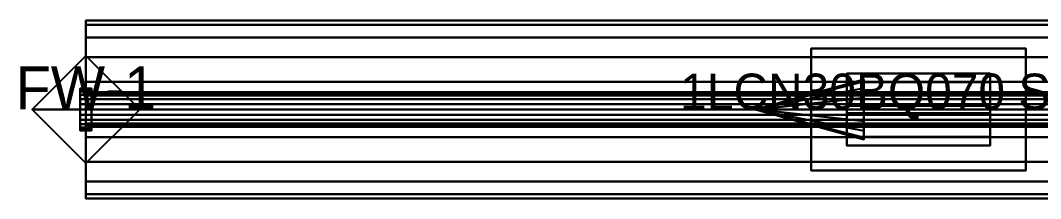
# Model space of a CAD drawing. Extents: x 91537 to 98524, y 82085 to 85415.
# Drawn here: x 91537 to 92960, y 82085 to 82333 of the extents above; entities that cross this region are included whole.
import ezdxf
from ezdxf.enums import TextEntityAlignment as Align

# ---------------------------------------------------------------- set-up
doc = ezdxf.new("R2010")
doc.units = 0
doc.header["$LTSCALE"] = 20
for name, color, linetype in [('CENTERLINE', 7, 'CONTINUOUS'), ('FLOW', 4, 'CONTINUOUS'), ('INSULATION', 254, 'CONTINUOUS'), ('LABELS', 7, 'CONTINUOUS'), ('PIPE-SPOOL1', 5, 'CONTINUOUS'), ('SUPPORTS', 2, 'CONTINUOUS'), ('TIE-IN', 6, 'CONTINUOUS'), ('WELDS-OPEN', 6, 'CONTINUOUS')]:
    doc.layers.add(name, color=color, linetype=linetype)

msp = doc.modelspace()

# ---------------------------------------------------------------- linework, layer by layer
at = {"layer": 'CENTERLINE'}
msp.add_polyline3d([(91628, 82209, 4450), (93450, 82209, 4450)], dxfattribs=at)
at = {"layer": 'FLOW'}
for points in [[(92713.8173, 82247.8029, 4660.2227), (92713.8173, 82251, 4644.15), (92563.8173, 82209.5, 4644.15), (92563.8173, 82209.4619, 4644.3413)], [(92713.8173, 82251, 4644.15), (92713.8173, 82247.8029, 4628.0773), (92563.8173, 82209.4619, 4643.9587), (92563.8173, 82209.5, 4644.15)], [(92713.8173, 82238.6985, 4673.8485), (92713.8173, 82247.8029, 4660.2227), (92563.8173, 82209.4619, 4644.3413), (92563.8173, 82209.3536, 4644.5036)], [(92713.8173, 82247.8029, 4628.0773), (92713.8173, 82238.6985, 4614.4515), (92563.8173, 82209.3536, 4643.7964), (92563.8173, 82209.4619, 4643.9587)], [(92713.8173, 82209, 4644.15), (92713.8173, 82251, 4644.15), (92713.8173, 82247.8029, 4660.2227)], [(92713.8173, 82209, 4644.15), (92713.8173, 82247.8029, 4628.0773), (92713.8173, 82251, 4644.15)], [(92713.8173, 82209, 4644.15), (92713.8173, 82247.8029, 4660.2227), (92713.8173, 82238.6985, 4673.8485)], [(92713.8173, 82209, 4644.15), (92713.8173, 82238.6985, 4614.4515), (92713.8173, 82247.8029, 4628.0773)], [(92713.8173, 82225.0727, 4682.9529), (92713.8173, 82238.6985, 4673.8485), (92563.8173, 82209.3536, 4644.5036), (92563.8173, 82209.1913, 4644.6119)], [(92713.8173, 82238.6985, 4614.4515), (92713.8173, 82225.0727, 4605.3471), (92563.8173, 82209.1913, 4643.6881), (92563.8173, 82209.3536, 4643.7964)], [(92713.8173, 82209, 4644.15), (92713.8173, 82238.6985, 4673.8485), (92713.8173, 82225.0727, 4682.9529)], [(92713.8173, 82209, 4644.15), (92713.8173, 82225.0727, 4605.3471), (92713.8173, 82238.6985, 4614.4515)], [(92713.8173, 82209, 4686.15), (92713.8173, 82225.0727, 4682.9529), (92563.8173, 82209.1913, 4644.6119), (92563.8173, 82209, 4644.65)], [(92713.8173, 82225.0727, 4605.3471), (92713.8173, 82209, 4602.15), (92563.8173, 82209, 4643.65), (92563.8173, 82209.1913, 4643.6881)], [(92713.8173, 82209, 4644.15), (92713.8173, 82225.0727, 4682.9529), (92713.8173, 82209, 4686.15)], [(92713.8173, 82209, 4644.15), (92713.8173, 82209, 4602.15), (92713.8173, 82225.0727, 4605.3471)], [(92563.8173, 82209, 4644.15), (92563.8173, 82209.4619, 4644.3413), (92563.8173, 82209.5, 4644.15)], [(92563.8173, 82209, 4644.15), (92563.8173, 82209.5, 4644.15), (92563.8173, 82209.4619, 4643.9587)], [(92563.8173, 82209, 4644.15), (92563.8173, 82209.3536, 4644.5036), (92563.8173, 82209.4619, 4644.3413)], [(92563.8173, 82209, 4644.15), (92563.8173, 82209.4619, 4643.9587), (92563.8173, 82209.3536, 4643.7964)], [(92563.8173, 82209, 4644.15), (92563.8173, 82209.1913, 4644.6119), (92563.8173, 82209.3536, 4644.5036)], [(92563.8173, 82209, 4644.15), (92563.8173, 82209.3536, 4643.7964), (92563.8173, 82209.1913, 4643.6881)], [(92563.8173, 82209, 4644.15), (92563.8173, 82209, 4644.65), (92563.8173, 82209.1913, 4644.6119)], [(92563.8173, 82209, 4644.15), (92563.8173, 82209.1913, 4643.6881), (92563.8173, 82209, 4643.65)], [(92713.8173, 82192.9273, 4682.9529), (92713.8173, 82209, 4686.15), (92563.8173, 82209, 4644.65), (92563.8173, 82208.8087, 4644.6119)], [(92713.8173, 82209, 4602.15), (92713.8173, 82192.9273, 4605.3471), (92563.8173, 82208.8087, 4643.6881), (92563.8173, 82209, 4643.65)], [(92563.8173, 82209, 4644.15), (92563.8173, 82208.5, 4644.15), (92563.8173, 82208.5381, 4644.3413)], [(92563.8173, 82209, 4644.15), (92563.8173, 82208.5381, 4644.3413), (92563.8173, 82208.6464, 4644.5036)], [(92563.8173, 82209, 4644.15), (92563.8173, 82208.6464, 4644.5036), (92563.8173, 82208.8087, 4644.6119)], [(92563.8173, 82209, 4644.15), (92563.8173, 82208.8087, 4644.6119), (92563.8173, 82209, 4644.65)], [(92563.8173, 82209, 4644.15), (92563.8173, 82209, 4643.65), (92563.8173, 82208.8087, 4643.6881)], [(92563.8173, 82209, 4644.15), (92563.8173, 82208.8087, 4643.6881), (92563.8173, 82208.6464, 4643.7964)], [(92563.8173, 82209, 4644.15), (92563.8173, 82208.6464, 4643.7964), (92563.8173, 82208.5381, 4643.9587)], [(92563.8173, 82209, 4644.15), (92563.8173, 82208.5381, 4643.9587), (92563.8173, 82208.5, 4644.15)], [(92713.8173, 82179.3015, 4673.8485), (92713.8173, 82192.9273, 4682.9529), (92563.8173, 82208.8087, 4644.6119), (92563.8173, 82208.6464, 4644.5036)], [(92713.8173, 82192.9273, 4605.3471), (92713.8173, 82179.3015, 4614.4515), (92563.8173, 82208.6464, 4643.7964), (92563.8173, 82208.8087, 4643.6881)], [(92713.8173, 82170.1971, 4660.2227), (92713.8173, 82179.3015, 4673.8485), (92563.8173, 82208.6464, 4644.5036), (92563.8173, 82208.5381, 4644.3413)], [(92713.8173, 82179.3015, 4614.4515), (92713.8173, 82170.1971, 4628.0773), (92563.8173, 82208.5381, 4643.9587), (92563.8173, 82208.6464, 4643.7964)], [(92713.8173, 82167, 4644.15), (92713.8173, 82170.1971, 4660.2227), (92563.8173, 82208.5381, 4644.3413), (92563.8173, 82208.5, 4644.15)], [(92713.8173, 82170.1971, 4628.0773), (92713.8173, 82167, 4644.15), (92563.8173, 82208.5, 4644.15), (92563.8173, 82208.5381, 4643.9587)], [(92713.8173, 82209, 4644.15), (92713.8173, 82170.1971, 4660.2227), (92713.8173, 82167, 4644.15)], [(92713.8173, 82209, 4644.15), (92713.8173, 82179.3015, 4673.8485), (92713.8173, 82170.1971, 4660.2227)], [(92713.8173, 82209, 4644.15), (92713.8173, 82192.9273, 4682.9529), (92713.8173, 82179.3015, 4673.8485)], [(92713.8173, 82209, 4644.15), (92713.8173, 82209, 4686.15), (92713.8173, 82192.9273, 4682.9529)], [(92713.8173, 82209, 4644.15), (92713.8173, 82192.9273, 4605.3471), (92713.8173, 82209, 4602.15)], [(92713.8173, 82209, 4644.15), (92713.8173, 82179.3015, 4614.4515), (92713.8173, 82192.9273, 4605.3471)], [(92713.8173, 82209, 4644.15), (92713.8173, 82170.1971, 4628.0773), (92713.8173, 82179.3015, 4614.4515)], [(92713.8173, 82209, 4644.15), (92713.8173, 82167, 4644.15), (92713.8173, 82170.1971, 4628.0773)]]:
    msp.add_3dface(points, dxfattribs=at)
at = {"layer": 'INSULATION'}
for points in [[(91628, 82333.15, 4450), (91628, 82327.0737, 4488.3645), (93446.1367, 82327.0104, 4488.3645), (93445.9379, 82333.0835, 4450)], [(91628, 82327.0737, 4411.6355), (91628, 82333.15, 4450), (93445.9379, 82333.0835, 4450), (93446.1367, 82327.0104, 4411.6355)], [(91628, 82327.0737, 4488.3645), (91628, 82309.4395, 4522.9735), (93446.7137, 82309.3857, 4522.9735), (93446.1367, 82327.0104, 4488.3645)], [(91628, 82309.4395, 4377.0265), (91628, 82327.0737, 4411.6355), (93446.1367, 82327.0104, 4411.6355), (93446.7137, 82309.3857, 4377.0265)], [(91628, 82309.4395, 4522.9735), (91628, 82281.9735, 4550.4395), (93447.6124, 82281.9345, 4550.4395), (93446.7137, 82309.3857, 4522.9735)], [(91628, 82281.9735, 4349.5605), (91628, 82309.4395, 4377.0265), (93446.7137, 82309.3857, 4377.0265), (93447.6124, 82281.9345, 4349.5605)], [(91628, 82281.9735, 4550.4395), (91628, 82247.3645, 4568.0737), (93448.7448, 82247.3439, 4568.0737), (93447.6124, 82281.9345, 4550.4395)], [(91628, 82247.3645, 4331.9263), (91628, 82281.9735, 4349.5605), (93447.6124, 82281.9345, 4349.5605), (93448.7448, 82247.3439, 4331.9263)], [(91628, 82247.3645, 4568.0737), (91628, 82209, 4574.15), (93450, 82209, 4574.15), (93448.7448, 82247.3439, 4568.0737)], [(91628, 82209, 4325.85), (91628, 82247.3645, 4331.9263), (93448.7448, 82247.3439, 4331.9263), (93450, 82209, 4325.85)], [(91628, 82209, 4574.15), (91628, 82170.6355, 4568.0737), (93451.2552, 82170.6561, 4568.0737), (93450, 82209, 4574.15)], [(91628, 82170.6355, 4331.9263), (91628, 82209, 4325.85), (93450, 82209, 4325.85), (93451.2552, 82170.6561, 4331.9263)], [(91628, 82170.6355, 4568.0737), (91628, 82136.0265, 4550.4395), (93452.3876, 82136.0655, 4550.4395), (93451.2552, 82170.6561, 4568.0737)], [(91628, 82136.0265, 4349.5605), (91628, 82170.6355, 4331.9263), (93451.2552, 82170.6561, 4331.9263), (93452.3876, 82136.0655, 4349.5605)], [(91628, 82136.0265, 4550.4395), (91628, 82108.5605, 4522.9735), (93453.2863, 82108.6143, 4522.9735), (93452.3876, 82136.0655, 4550.4395)], [(91628, 82108.5605, 4377.0265), (91628, 82136.0265, 4349.5605), (93452.3876, 82136.0655, 4349.5605), (93453.2863, 82108.6143, 4377.0265)], [(91628, 82108.5605, 4522.9735), (91628, 82090.9263, 4488.3645), (93453.8633, 82090.9896, 4488.3645), (93453.2863, 82108.6143, 4522.9735)], [(91628, 82090.9263, 4411.6355), (91628, 82108.5605, 4377.0265), (93453.2863, 82108.6143, 4377.0265), (93453.8633, 82090.9896, 4411.6355)], [(91628, 82090.9263, 4488.3645), (91628, 82084.85, 4450), (93454.0621, 82084.9165, 4450), (93453.8633, 82090.9896, 4488.3645)], [(91628, 82084.85, 4450), (91628, 82090.9263, 4411.6355), (93453.8633, 82090.9896, 4411.6355), (93454.0621, 82084.9165, 4450)]]:
    msp.add_3dface(points, dxfattribs=at)
at = {"layer": 'PIPE-SPOOL1'}
for points in [[(91628, 82233.15, 4450), (91628, 82231.968, 4457.4628), (93449.2485, 82231.9557, 4457.4628), (93449.2098, 82233.1371, 4450)], [(91628, 82231.968, 4442.5372), (91628, 82233.15, 4450), (93449.2098, 82233.1371, 4450), (93449.2485, 82231.9557, 4442.5372)], [(91628, 82231.968, 4457.4628), (91628, 82228.5378, 4464.195), (93449.3607, 82228.5273, 4464.195), (93449.2485, 82231.9557, 4457.4628)], [(91628, 82228.5378, 4435.805), (91628, 82231.968, 4442.5372), (93449.2485, 82231.9557, 4442.5372), (93449.3607, 82228.5273, 4435.805)], [(91628, 82228.5378, 4464.195), (91628, 82223.195, 4469.5378), (93449.5356, 82223.1874, 4469.5378), (93449.3607, 82228.5273, 4464.195)], [(91628, 82223.195, 4430.4622), (91628, 82228.5378, 4435.805), (93449.3607, 82228.5273, 4435.805), (93449.5356, 82223.1874, 4430.4622)], [(91628, 82223.195, 4469.5378), (91628, 82216.4628, 4472.968), (93449.7558, 82216.4588, 4472.968), (93449.5356, 82223.1874, 4469.5378)], [(91628, 82216.4628, 4427.032), (91628, 82223.195, 4430.4622), (93449.5356, 82223.1874, 4430.4622), (93449.7558, 82216.4588, 4427.032)], [(91628, 82216.4628, 4472.968), (91628, 82209, 4474.15), (93450, 82209, 4474.15), (93449.7558, 82216.4588, 4472.968)], [(91628, 82209, 4425.85), (91628, 82216.4628, 4427.032), (93449.7558, 82216.4588, 4427.032), (93450, 82209, 4425.85)], [(91628, 82209, 4474.15), (91628, 82201.5372, 4472.968), (93450.2442, 82201.5412, 4472.968), (93450, 82209, 4474.15)], [(91628, 82201.5372, 4427.032), (91628, 82209, 4425.85), (93450, 82209, 4425.85), (93450.2442, 82201.5412, 4427.032)], [(91628, 82201.5372, 4472.968), (91628, 82194.805, 4469.5378), (93450.4644, 82194.8126, 4469.5378), (93450.2442, 82201.5412, 4472.968)], [(91628, 82194.805, 4430.4622), (91628, 82201.5372, 4427.032), (93450.2442, 82201.5412, 4427.032), (93450.4644, 82194.8126, 4430.4622)], [(91628, 82194.805, 4469.5378), (91628, 82189.4622, 4464.195), (93450.6393, 82189.4727, 4464.195), (93450.4644, 82194.8126, 4469.5378)], [(91628, 82189.4622, 4435.805), (91628, 82194.805, 4430.4622), (93450.4644, 82194.8126, 4430.4622), (93450.6393, 82189.4727, 4435.805)], [(91628, 82189.4622, 4464.195), (91628, 82186.032, 4457.4628), (93450.7515, 82186.0443, 4457.4628), (93450.6393, 82189.4727, 4464.195)], [(91628, 82186.032, 4442.5372), (91628, 82189.4622, 4435.805), (93450.6393, 82189.4727, 4435.805), (93450.7515, 82186.0443, 4442.5372)], [(91628, 82186.032, 4457.4628), (91628, 82184.85, 4450), (93450.7902, 82184.8629, 4450), (93450.7515, 82186.0443, 4457.4628)], [(91628, 82184.85, 4450), (91628, 82186.032, 4442.5372), (93450.7515, 82186.0443, 4442.5372), (93450.7902, 82184.8629, 4450)]]:
    msp.add_3dface(points, dxfattribs=at)
at = {"layer": 'SUPPORTS'}
for points in [[(92640, 82124, 4256.85), (92640, 82124, 4272.85), (92640, 82294, 4272.85), (92640, 82294, 4256.85)], [(92640, 82294, 4256.85), (92640, 82294, 4272.85), (92940, 82294, 4272.85), (92940, 82294, 4256.85)], [(92640, 82124, 4272.85), (92940, 82124, 4272.85), (92940, 82294, 4272.85), (92640, 82294, 4272.85)], [(92640, 82124, 4256.85), (92640, 82294, 4256.85), (92940, 82294, 4256.85), (92940, 82124, 4256.85)], [(92940, 82124, 4256.85), (92940, 82294, 4256.85), (92940, 82294, 4272.85), (92940, 82124, 4272.85)], [(92690, 82159, 4272.85), (92690, 82159, 4282.85), (92690, 82259, 4282.85), (92690, 82259, 4272.85)], [(92690, 82259, 4272.85), (92690, 82259, 4282.85), (92890, 82259, 4282.85), (92890, 82259, 4272.85)], [(92690, 82159, 4282.85), (92890, 82159, 4282.85), (92890, 82259, 4282.85), (92690, 82259, 4282.85)], [(92690, 82159, 4272.85), (92690, 82259, 4272.85), (92890, 82259, 4272.85), (92890, 82159, 4272.85)], [(92890, 82159, 4272.85), (92890, 82259, 4272.85), (92890, 82259, 4282.85), (92890, 82159, 4282.85)], [(92690, 82171, 4417.85), (92690, 82171, 4425.85), (92690, 82247, 4425.85), (92690, 82247, 4417.85)], [(92690, 82247, 4417.85), (92690, 82247, 4425.85), (92890, 82247, 4425.85), (92890, 82247, 4417.85)], [(92690, 82171, 4425.85), (92890, 82171, 4425.85), (92890, 82247, 4425.85), (92690, 82247, 4425.85)], [(92690, 82171, 4417.85), (92690, 82247, 4417.85), (92890, 82247, 4417.85), (92890, 82171, 4417.85)], [(92890, 82171, 4417.85), (92890, 82247, 4417.85), (92890, 82247, 4425.85), (92890, 82171, 4425.85)], [(92690, 82204, 4282.85), (92690, 82204, 4417.85), (92690, 82214, 4417.85), (92690, 82214, 4282.85)], [(92690, 82214, 4282.85), (92690, 82214, 4417.85), (92890, 82214, 4417.85), (92890, 82214, 4282.85)], [(92690, 82204, 4417.85), (92890, 82204, 4417.85), (92890, 82214, 4417.85), (92690, 82214, 4417.85)], [(92690, 82204, 4282.85), (92690, 82214, 4282.85), (92890, 82214, 4282.85), (92890, 82204, 4282.85)], [(92690, 82204, 4282.85), (92890, 82204, 4282.85), (92890, 82204, 4417.85), (92690, 82204, 4417.85)], [(92890, 82204, 4282.85), (92890, 82214, 4282.85), (92890, 82214, 4417.85), (92890, 82204, 4417.85)], [(92690, 82171, 4417.85), (92890, 82171, 4417.85), (92890, 82171, 4425.85), (92690, 82171, 4425.85)], [(92690, 82159, 4272.85), (92890, 82159, 4272.85), (92890, 82159, 4282.85), (92690, 82159, 4282.85)], [(92640, 82124, 4256.85), (92940, 82124, 4256.85), (92940, 82124, 4272.85), (92640, 82124, 4272.85)]]:
    msp.add_3dface(points, dxfattribs=at)
at = {"layer": 'TIE-IN'}
for points in [[(91628, 82284, 4450), (91553, 82209, 4450), (91628, 82209, 4525)], [(91553, 82209, 4450), (91628, 82284, 4450), (91628, 82209, 4375)], [(91703, 82209, 4450), (91628, 82284, 4450), (91628, 82209, 4525)], [(91628, 82284, 4450), (91703, 82209, 4450), (91628, 82209, 4375)], [(91553, 82209, 4450), (91628, 82134, 4450), (91628, 82209, 4525)], [(91628, 82134, 4450), (91553, 82209, 4450), (91628, 82209, 4375)], [(91628, 82134, 4450), (91703, 82209, 4450), (91628, 82209, 4525)], [(91703, 82209, 4450), (91628, 82134, 4450), (91628, 82209, 4375)]]:
    msp.add_3dface(points, dxfattribs=at)
at = {"layer": 'WELDS-OPEN'}
for points in [[(91620, 82238.15, 4450), (91620, 82237.1567, 4457.5446), (91636, 82237.1567, 4457.5446), (91636, 82238.15, 4450)], [(91620, 82237.1567, 4442.4554), (91620, 82238.15, 4450), (91636, 82238.15, 4450), (91636, 82237.1567, 4442.4554)], [(91620, 82209, 4450), (91620, 82237.1567, 4457.5446), (91620, 82238.15, 4450)], [(91620, 82209, 4450), (91620, 82238.15, 4450), (91620, 82237.1567, 4442.4554)], [(91620, 82237.1567, 4457.5446), (91620, 82234.2446, 4464.575), (91636, 82234.2446, 4464.575), (91636, 82237.1567, 4457.5446)], [(91620, 82234.2446, 4435.425), (91620, 82237.1567, 4442.4554), (91636, 82237.1567, 4442.4554), (91636, 82234.2446, 4435.425)], [(91620, 82209, 4450), (91620, 82234.2446, 4464.575), (91620, 82237.1567, 4457.5446)], [(91620, 82209, 4450), (91620, 82237.1567, 4442.4554), (91620, 82234.2446, 4435.425)], [(91620, 82234.2446, 4464.575), (91620, 82229.6122, 4470.6122), (91636, 82229.6122, 4470.6122), (91636, 82234.2446, 4464.575)], [(91620, 82229.6122, 4429.3878), (91620, 82234.2446, 4435.425), (91636, 82234.2446, 4435.425), (91636, 82229.6122, 4429.3878)], [(91620, 82209, 4450), (91620, 82229.6122, 4470.6122), (91620, 82234.2446, 4464.575)], [(91620, 82209, 4450), (91620, 82234.2446, 4435.425), (91620, 82229.6122, 4429.3878)], [(91620, 82229.6122, 4470.6122), (91620, 82223.575, 4475.2446), (91636, 82223.575, 4475.2446), (91636, 82229.6122, 4470.6122)], [(91620, 82223.575, 4424.7554), (91620, 82229.6122, 4429.3878), (91636, 82229.6122, 4429.3878), (91636, 82223.575, 4424.7554)], [(91620, 82209, 4450), (91620, 82223.575, 4475.2446), (91620, 82229.6122, 4470.6122)], [(91620, 82209, 4450), (91620, 82229.6122, 4429.3878), (91620, 82223.575, 4424.7554)], [(91636, 82209, 4450), (91636, 82238.15, 4450), (91636, 82237.1567, 4457.5446)], [(91636, 82209, 4450), (91636, 82237.1567, 4442.4554), (91636, 82238.15, 4450)], [(91636, 82209, 4450), (91636, 82237.1567, 4457.5446), (91636, 82234.2446, 4464.575)], [(91636, 82209, 4450), (91636, 82234.2446, 4435.425), (91636, 82237.1567, 4442.4554)], [(91636, 82209, 4450), (91636, 82234.2446, 4464.575), (91636, 82229.6122, 4470.6122)], [(91636, 82209, 4450), (91636, 82229.6122, 4429.3878), (91636, 82234.2446, 4435.425)], [(91636, 82209, 4450), (91636, 82229.6122, 4470.6122), (91636, 82223.575, 4475.2446)], [(91636, 82209, 4450), (91636, 82223.575, 4424.7554), (91636, 82229.6122, 4429.3878)], [(91620, 82223.575, 4475.2446), (91620, 82216.5446, 4478.1567), (91636, 82216.5446, 4478.1567), (91636, 82223.575, 4475.2446)], [(91620, 82216.5446, 4421.8433), (91620, 82223.575, 4424.7554), (91636, 82223.575, 4424.7554), (91636, 82216.5446, 4421.8433)], [(91620, 82209, 4450), (91620, 82216.5446, 4478.1567), (91620, 82223.575, 4475.2446)], [(91620, 82209, 4450), (91620, 82223.575, 4424.7554), (91620, 82216.5446, 4421.8433)], [(91620, 82216.5446, 4478.1567), (91620, 82209, 4479.15), (91636, 82209, 4479.15), (91636, 82216.5446, 4478.1567)], [(91620, 82209, 4420.85), (91620, 82216.5446, 4421.8433), (91636, 82216.5446, 4421.8433), (91636, 82209, 4420.85)], [(91620, 82209, 4450), (91620, 82209, 4479.15), (91620, 82216.5446, 4478.1567)], [(91620, 82209, 4450), (91620, 82216.5446, 4421.8433), (91620, 82209, 4420.85)], [(91636, 82209, 4450), (91636, 82223.575, 4475.2446), (91636, 82216.5446, 4478.1567)], [(91636, 82209, 4450), (91636, 82216.5446, 4421.8433), (91636, 82223.575, 4424.7554)], [(91636, 82209, 4450), (91636, 82216.5446, 4478.1567), (91636, 82209, 4479.15)], [(91636, 82209, 4450), (91636, 82209, 4420.85), (91636, 82216.5446, 4421.8433)], [(91620, 82209, 4479.15), (91620, 82201.4554, 4478.1567), (91636, 82201.4554, 4478.1567), (91636, 82209, 4479.15)], [(91620, 82201.4554, 4421.8433), (91620, 82209, 4420.85), (91636, 82209, 4420.85), (91636, 82201.4554, 4421.8433)], [(91620, 82209, 4450), (91620, 82201.4554, 4478.1567), (91620, 82209, 4479.15)], [(91620, 82209, 4450), (91620, 82194.425, 4475.2446), (91620, 82201.4554, 4478.1567)], [(91620, 82209, 4450), (91620, 82188.3878, 4470.6122), (91620, 82194.425, 4475.2446)], [(91620, 82209, 4450), (91620, 82183.7554, 4464.575), (91620, 82188.3878, 4470.6122)], [(91620, 82209, 4450), (91620, 82180.8433, 4457.5446), (91620, 82183.7554, 4464.575)], [(91620, 82209, 4450), (91620, 82179.85, 4450), (91620, 82180.8433, 4457.5446)], [(91620, 82209, 4450), (91620, 82180.8433, 4442.4554), (91620, 82179.85, 4450)], [(91620, 82209, 4450), (91620, 82183.7554, 4435.425), (91620, 82180.8433, 4442.4554)], [(91620, 82209, 4450), (91620, 82188.3878, 4429.3878), (91620, 82183.7554, 4435.425)], [(91620, 82209, 4450), (91620, 82194.425, 4424.7554), (91620, 82188.3878, 4429.3878)], [(91620, 82209, 4450), (91620, 82201.4554, 4421.8433), (91620, 82194.425, 4424.7554)], [(91620, 82209, 4450), (91620, 82209, 4420.85), (91620, 82201.4554, 4421.8433)], [(91620, 82201.4554, 4478.1567), (91620, 82194.425, 4475.2446), (91636, 82194.425, 4475.2446), (91636, 82201.4554, 4478.1567)], [(91620, 82194.425, 4424.7554), (91620, 82201.4554, 4421.8433), (91636, 82201.4554, 4421.8433), (91636, 82194.425, 4424.7554)], [(91636, 82209, 4450), (91636, 82209, 4479.15), (91636, 82201.4554, 4478.1567)], [(91636, 82209, 4450), (91636, 82201.4554, 4478.1567), (91636, 82194.425, 4475.2446)], [(91636, 82209, 4450), (91636, 82194.425, 4475.2446), (91636, 82188.3878, 4470.6122)], [(91636, 82209, 4450), (91636, 82188.3878, 4470.6122), (91636, 82183.7554, 4464.575)], [(91636, 82209, 4450), (91636, 82183.7554, 4464.575), (91636, 82180.8433, 4457.5446)], [(91636, 82209, 4450), (91636, 82180.8433, 4457.5446), (91636, 82179.85, 4450)], [(91636, 82209, 4450), (91636, 82179.85, 4450), (91636, 82180.8433, 4442.4554)], [(91636, 82209, 4450), (91636, 82180.8433, 4442.4554), (91636, 82183.7554, 4435.425)], [(91636, 82209, 4450), (91636, 82183.7554, 4435.425), (91636, 82188.3878, 4429.3878)], [(91636, 82209, 4450), (91636, 82188.3878, 4429.3878), (91636, 82194.425, 4424.7554)], [(91636, 82209, 4450), (91636, 82194.425, 4424.7554), (91636, 82201.4554, 4421.8433)], [(91636, 82209, 4450), (91636, 82201.4554, 4421.8433), (91636, 82209, 4420.85)], [(91620, 82194.425, 4475.2446), (91620, 82188.3878, 4470.6122), (91636, 82188.3878, 4470.6122), (91636, 82194.425, 4475.2446)], [(91620, 82188.3878, 4429.3878), (91620, 82194.425, 4424.7554), (91636, 82194.425, 4424.7554), (91636, 82188.3878, 4429.3878)], [(91620, 82188.3878, 4470.6122), (91620, 82183.7554, 4464.575), (91636, 82183.7554, 4464.575), (91636, 82188.3878, 4470.6122)], [(91620, 82183.7554, 4435.425), (91620, 82188.3878, 4429.3878), (91636, 82188.3878, 4429.3878), (91636, 82183.7554, 4435.425)], [(91620, 82183.7554, 4464.575), (91620, 82180.8433, 4457.5446), (91636, 82180.8433, 4457.5446), (91636, 82183.7554, 4464.575)], [(91620, 82180.8433, 4442.4554), (91620, 82183.7554, 4435.425), (91636, 82183.7554, 4435.425), (91636, 82180.8433, 4442.4554)], [(91620, 82180.8433, 4457.5446), (91620, 82179.85, 4450), (91636, 82179.85, 4450), (91636, 82180.8433, 4457.5446)], [(91620, 82179.85, 4450), (91620, 82180.8433, 4442.4554), (91636, 82180.8433, 4442.4554), (91636, 82179.85, 4450)]]:
    msp.add_3dface(points, dxfattribs=at)

# ---------------------------------------------------------------- texts
at = {"layer": 'LABELS'}
for s, height, p in [('FW-1', 60, (91628, 82209, 4630)), ('FW-1', 60, (91628, 82209, 4670)), ('1LCN30BQ070 SLIDE', 50, (92790, 82209, 4120))]:
    msp.add_text(s, height=height, dxfattribs=at).set_placement(p, align=Align.CENTER)

doc.saveas('drawing.dxf')
